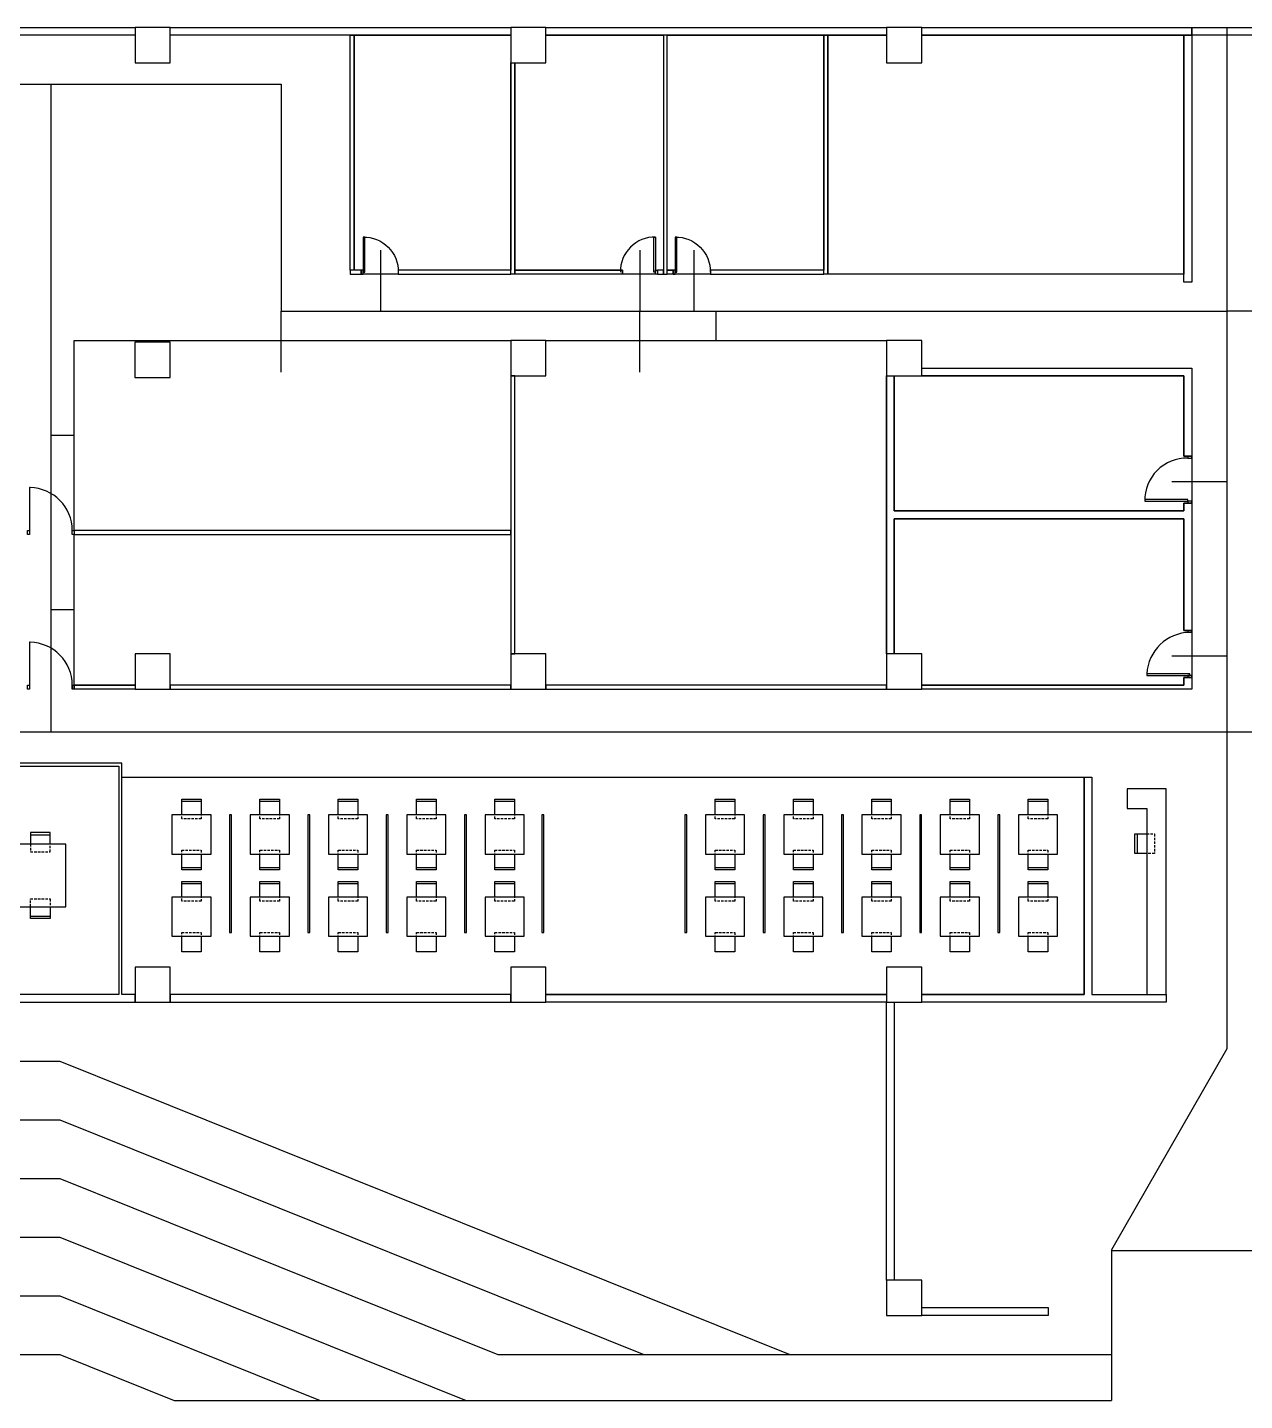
# Model space of a CAD drawing. Header units: centimetres. Extents: x -586 to 10005, y 1793 to 5385.
# Drawn here: x 2020 to 5130, y 1793 to 5300 of the extents above; entities that cross this region are included whole.
import ezdxf

# ---------------------------------------------------------------- set-up
doc = ezdxf.new("R2010")
doc.units = ezdxf.units.CM
doc.header["$MEASUREMENT"] = 0
doc.linetypes.add('DASHED2', pattern=[9.525, 6.35, -3.175])
for name, color, linetype in [('Doors', 4, 'Continuous'), ('Furnitures', 7, 'Continuous'), ('Meeting rooms', 1, 'Continuous'), ('Offices', 50, 'Continuous'), ('Path', 3, 'Continuous'), ('Walls', 6, 'Continuous')]:
    doc.layers.add(name, color=color, linetype=linetype)

# ---------------------------------------------------------------- blocks, each defined once
blk = doc.blocks.new('A$Ceb85731e')
at = {"layer": 'Doors'}
for points in [[(0, 5), (10, 5), (10, 0), (0, 0)], [(4.7, 9.4), (94.7, 9.4), (94.7, 5), (4.7, 5)]]:
    blk.add_lwpolyline(points, close=True, dxfattribs=at)
blk.add_arc((6.9, 7.2), 87.8, 358.5646, 91.4354, dxfattribs=at)

msp = doc.modelspace()

# ---------------------------------------------------------------- linework, layer by layer
at = {"layer": 'Doors'}
for points in [[(4984.5, 4199.8), (4994.5, 4199.8), (4994.5, 4204.8), (4984.5, 4204.8)], [(2024.5, 4015), (2026, 4015), (2026, 4124.4), (2024.5, 4124.4)], [(4874.5, 4089.8), (4984.5, 4089.8), (4984.5, 4094.2), (4874.5, 4094.2)], [(4984.5, 4084.8), (4994.5, 4084.8), (4994.5, 4089.8), (4984.5, 4089.8)], [(2024.5, 4015), (2024.5, 4004.8), (2019.5, 4004.8), (2019.5, 4015)], [(2139.1, 4015), (2139.1, 4004.8), (2134.1, 4004.8), (2134.1, 4015)], [(4984.5, 3754.8), (4994.5, 3754.8), (4994.5, 3759.8), (4984.5, 3759.8)], [(2024.5, 3620), (2026, 3620), (2026, 3729.4), (2024.5, 3729.4)], [(4879.5, 3644.8), (4989.5, 3644.8), (4989.5, 3649.2), (4879.5, 3649.2)], [(2139.1, 3620), (2139.1, 3609.8), (2134.1, 3609.8), (2134.1, 3620)], [(4984.5, 3639.8), (4994.5, 3639.8), (4994.5, 3644.8), (4984.5, 3644.8)]]:
    msp.add_lwpolyline(points, close=True, dxfattribs=at)
for points in [[(2019.5, 3609.8), (2019.5, 3620)], [(2024.5, 3609.8), (2019.5, 3609.8), (2019.5, 3619.8), (2024.5, 3619.8)], [(2024.5, 3620), (2024.5, 3609.8)], [(2134.1, 3619.8), (2134.1, 3620)], [(2134.1, 3619.8), (2134.1, 3609.8)], [(2139.1, 3620), (2139.1, 3609.8)]]:
    msp.add_lwpolyline(points, dxfattribs=at)
for centre, radius, start, end in [((4982.3, 4092), 107.8, 88.8309, 181.1691), ((2024.5, 4014.8), 109.6, 0, 89.1997), ((4991.8, 3642.5), 112.3, 91.1538, 176.6044), ((2024.5, 3619.8), 109.6, 0, 89.1997)]:
    msp.add_arc(centre, radius, start, end, dxfattribs=at)
at = {"layer": 'Furnitures'}
for points in [[(4929.5, 3354.8), (4829.5, 3354.8), (4829.5, 3304.8), (4879.5, 3304.8), (4879.5, 2829.8), (4929.5, 2829.8)], [(2541.2, 2988.4), (2541.2, 3288.4), (2536.2, 3288.4), (2536.2, 2988.4)], [(2741.2, 2988.4), (2741.2, 3288.4), (2736.2, 3288.4), (2736.2, 2988.4)], [(2941.2, 2988.4), (2941.2, 3288.4), (2936.2, 3288.4), (2936.2, 2988.4)], [(3141.2, 2988.4), (3141.2, 3288.4), (3136.2, 3288.4), (3136.2, 2988.4)], [(3338.7, 2988.4), (3338.7, 3288.4), (3333.7, 3288.4), (3333.7, 2988.4)], [(3704.4, 2988.4), (3704.4, 3288.4), (3699.4, 3288.4), (3699.4, 2988.4)], [(3904.4, 2988.4), (3904.4, 3288.4), (3899.4, 3288.4), (3899.4, 2988.4)], [(4104.4, 2988.4), (4104.4, 3288.4), (4099.4, 3288.4), (4099.4, 2988.4)], [(4304.4, 2988.4), (4304.4, 3288.4), (4299.4, 3288.4), (4299.4, 2988.4)], [(4504.4, 2988.4), (4504.4, 3288.4), (4499.4, 3288.4), (4499.4, 2988.4)], [(1517.2, 3213.7), (1517.2, 3053.7), (2117.2, 3053.7), (2117.2, 3213.7)]]:
    msp.add_lwpolyline(points, close=True, dxfattribs=at)
at = {"layer": 'Furnitures', "linetype": 'ByBlock'}
for points in [[(2413.7, 3293), (2413.7, 3328.4), (2463.7, 3328.4), (2463.7, 3293)], [(2463.7, 3322.6), (2413.7, 3322.6)], [(2613.7, 3293), (2613.7, 3328.4), (2663.7, 3328.4), (2663.7, 3293)], [(2663.7, 3322.6), (2613.7, 3322.6)], [(2813.7, 3293), (2813.7, 3328.4), (2863.7, 3328.4), (2863.7, 3293)], [(2863.7, 3322.6), (2813.7, 3322.6)], [(3013.7, 3293), (3013.7, 3328.4), (3063.7, 3328.4), (3063.7, 3293)], [(3063.7, 3322.6), (3013.7, 3322.6)], [(3213.7, 3293), (3213.7, 3328.4), (3263.7, 3328.4), (3263.7, 3293)], [(3263.7, 3322.6), (3213.7, 3322.6)], [(3776.9, 3293), (3776.9, 3328.4), (3826.9, 3328.4), (3826.9, 3293)], [(3826.9, 3322.6), (3776.9, 3322.6)], [(3976.9, 3293), (3976.9, 3328.4), (4026.9, 3328.4), (4026.9, 3293)], [(4026.9, 3322.6), (3976.9, 3322.6)], [(4176.9, 3293), (4176.9, 3328.4), (4226.9, 3328.4), (4226.9, 3293)], [(4226.9, 3322.6), (4176.9, 3322.6)], [(4376.9, 3293), (4376.9, 3328.4), (4426.9, 3328.4), (4426.9, 3293)], [(4426.9, 3322.6), (4376.9, 3322.6)], [(4576.9, 3293), (4576.9, 3328.4), (4626.9, 3328.4), (4626.9, 3293)], [(4626.9, 3322.6), (4576.9, 3322.6)], [(2077.2, 3213.7), (2077.2, 3243.7), (2027.2, 3243.7), (2027.2, 3213.7)], [(2027.2, 3237.8), (2077.2, 3237.8)], [(4879.5, 3189.8), (4849.5, 3189.8), (4849.5, 3239.8), (4879.5, 3239.8)], [(4855.3, 3239.8), (4855.3, 3189.8)], [(2463.7, 3183.9), (2463.7, 3148.4), (2413.7, 3148.4), (2413.7, 3183.9)], [(2663.7, 3183.9), (2663.7, 3148.4), (2613.7, 3148.4), (2613.7, 3183.9)], [(2863.7, 3183.9), (2863.7, 3148.4), (2813.7, 3148.4), (2813.7, 3183.9)], [(3063.7, 3183.9), (3063.7, 3148.4), (3013.7, 3148.4), (3013.7, 3183.9)], [(3263.7, 3183.9), (3263.7, 3148.4), (3213.7, 3148.4), (3213.7, 3183.9)], [(3826.9, 3183.9), (3826.9, 3148.4), (3776.9, 3148.4), (3776.9, 3183.9)], [(4026.9, 3183.9), (4026.9, 3148.4), (3976.9, 3148.4), (3976.9, 3183.9)], [(4226.9, 3183.9), (4226.9, 3148.4), (4176.9, 3148.4), (4176.9, 3183.9)], [(4426.9, 3183.9), (4426.9, 3148.4), (4376.9, 3148.4), (4376.9, 3183.9)], [(4626.9, 3183.9), (4626.9, 3148.4), (4576.9, 3148.4), (4576.9, 3183.9)], [(2413.7, 3154.2), (2463.7, 3154.2)], [(2613.7, 3154.2), (2663.7, 3154.2)], [(2813.7, 3154.2), (2863.7, 3154.2)], [(3013.7, 3154.2), (3063.7, 3154.2)], [(3213.7, 3154.2), (3263.7, 3154.2)], [(3776.9, 3154.2), (3826.9, 3154.2)], [(3976.9, 3154.2), (4026.9, 3154.2)], [(4176.9, 3154.2), (4226.9, 3154.2)], [(4376.9, 3154.2), (4426.9, 3154.2)], [(4576.9, 3154.2), (4626.9, 3154.2)], [(2413.7, 3083), (2413.7, 3118.4), (2463.7, 3118.4), (2463.7, 3083)], [(2463.7, 3112.6), (2413.7, 3112.6)], [(2613.7, 3083), (2613.7, 3118.4), (2663.7, 3118.4), (2663.7, 3083)], [(2663.7, 3112.6), (2613.7, 3112.6)], [(2813.7, 3083), (2813.7, 3118.4), (2863.7, 3118.4), (2863.7, 3083)], [(2863.7, 3112.6), (2813.7, 3112.6)], [(3013.7, 3083), (3013.7, 3118.4), (3063.7, 3118.4), (3063.7, 3083)], [(3063.7, 3112.6), (3013.7, 3112.6)], [(3213.7, 3083), (3213.7, 3118.4), (3263.7, 3118.4), (3263.7, 3083)], [(3263.7, 3112.6), (3213.7, 3112.6)], [(3776.9, 3083), (3776.9, 3118.4), (3826.9, 3118.4), (3826.9, 3083)], [(3826.9, 3112.6), (3776.9, 3112.6)], [(3976.9, 3083), (3976.9, 3118.4), (4026.9, 3118.4), (4026.9, 3083)], [(4026.9, 3112.6), (3976.9, 3112.6)], [(4176.9, 3083), (4176.9, 3118.4), (4226.9, 3118.4), (4226.9, 3083)], [(4226.9, 3112.6), (4176.9, 3112.6)], [(4376.9, 3083), (4376.9, 3118.4), (4426.9, 3118.4), (4426.9, 3083)], [(4426.9, 3112.6), (4376.9, 3112.6)], [(4576.9, 3083), (4576.9, 3118.4), (4626.9, 3118.4), (4626.9, 3083)], [(4626.9, 3112.6), (4576.9, 3112.6)], [(2077.2, 3053.7), (2077.2, 3023.7), (2027.2, 3023.7), (2027.2, 3053.7)], [(2027.2, 3029.5), (2077.2, 3029.5)], [(2463.7, 2973.9), (2463.7, 2938.4), (2413.7, 2938.4), (2413.7, 2973.9)], [(2663.7, 2973.9), (2663.7, 2938.4), (2613.7, 2938.4), (2613.7, 2973.9)], [(2863.7, 2973.9), (2863.7, 2938.4), (2813.7, 2938.4), (2813.7, 2973.9)], [(3063.7, 2973.9), (3063.7, 2938.4), (3013.7, 2938.4), (3013.7, 2973.9)], [(3263.7, 2973.9), (3263.7, 2938.4), (3213.7, 2938.4), (3213.7, 2973.9)], [(3826.9, 2973.9), (3826.9, 2938.4), (3776.9, 2938.4), (3776.9, 2973.9)], [(4026.9, 2973.9), (4026.9, 2938.4), (3976.9, 2938.4), (3976.9, 2973.9)], [(4226.9, 2973.9), (4226.9, 2938.4), (4176.9, 2938.4), (4176.9, 2973.9)], [(4426.9, 2973.9), (4426.9, 2938.4), (4376.9, 2938.4), (4376.9, 2973.9)], [(4626.9, 2973.9), (4626.9, 2938.4), (4576.9, 2938.4), (4576.9, 2973.9)]]:
    msp.add_lwpolyline(points, dxfattribs=at)
for points in [[(2388.7, 3188.4), (2488.7, 3188.4), (2488.7, 3288.4), (2388.7, 3288.4)], [(2588.7, 3188.4), (2688.7, 3188.4), (2688.7, 3288.4), (2588.7, 3288.4)], [(2788.7, 3188.4), (2888.7, 3188.4), (2888.7, 3288.4), (2788.7, 3288.4)], [(2988.7, 3188.4), (3088.7, 3188.4), (3088.7, 3288.4), (2988.7, 3288.4)], [(3188.7, 3188.4), (3288.7, 3188.4), (3288.7, 3288.4), (3188.7, 3288.4)], [(3751.9, 3188.4), (3851.9, 3188.4), (3851.9, 3288.4), (3751.9, 3288.4)], [(3951.9, 3188.4), (4051.9, 3188.4), (4051.9, 3288.4), (3951.9, 3288.4)], [(4151.9, 3188.4), (4251.9, 3188.4), (4251.9, 3288.4), (4151.9, 3288.4)], [(4351.9, 3188.4), (4451.9, 3188.4), (4451.9, 3288.4), (4351.9, 3288.4)], [(4551.9, 3188.4), (4651.9, 3188.4), (4651.9, 3288.4), (4551.9, 3288.4)], [(2388.7, 2978.4), (2488.7, 2978.4), (2488.7, 3078.4), (2388.7, 3078.4)], [(2588.7, 2978.4), (2688.7, 2978.4), (2688.7, 3078.4), (2588.7, 3078.4)], [(2788.7, 2978.4), (2888.7, 2978.4), (2888.7, 3078.4), (2788.7, 3078.4)], [(2988.7, 2978.4), (3088.7, 2978.4), (3088.7, 3078.4), (2988.7, 3078.4)], [(3188.7, 2978.4), (3288.7, 2978.4), (3288.7, 3078.4), (3188.7, 3078.4)], [(3751.9, 2978.4), (3851.9, 2978.4), (3851.9, 3078.4), (3751.9, 3078.4)], [(3951.9, 2978.4), (4051.9, 2978.4), (4051.9, 3078.4), (3951.9, 3078.4)], [(4151.9, 2978.4), (4251.9, 2978.4), (4251.9, 3078.4), (4151.9, 3078.4)], [(4351.9, 2978.4), (4451.9, 2978.4), (4451.9, 3078.4), (4351.9, 3078.4)], [(4551.9, 2978.4), (4651.9, 2978.4), (4651.9, 3078.4), (4551.9, 3078.4)]]:
    msp.add_lwpolyline(points, close=True, dxfattribs=at)
at = {"layer": 'Furnitures', "linetype": 'DASHED2'}
for points in [[(2463.7, 3293), (2463.7, 3278.4), (2413.7, 3278.4), (2413.7, 3293)], [(2663.7, 3293), (2663.7, 3278.4), (2613.7, 3278.4), (2613.7, 3293)], [(2863.7, 3293), (2863.7, 3278.4), (2813.7, 3278.4), (2813.7, 3293)], [(3063.7, 3293), (3063.7, 3278.4), (3013.7, 3278.4), (3013.7, 3293)], [(3263.7, 3293), (3263.7, 3278.4), (3213.7, 3278.4), (3213.7, 3293)], [(3826.9, 3293), (3826.9, 3278.4), (3776.9, 3278.4), (3776.9, 3293)], [(4026.9, 3293), (4026.9, 3278.4), (3976.9, 3278.4), (3976.9, 3293)], [(4226.9, 3293), (4226.9, 3278.4), (4176.9, 3278.4), (4176.9, 3293)], [(4426.9, 3293), (4426.9, 3278.4), (4376.9, 3278.4), (4376.9, 3293)], [(4626.9, 3293), (4626.9, 3278.4), (4576.9, 3278.4), (4576.9, 3293)], [(4879.5, 3239.8), (4899.5, 3239.8), (4899.5, 3189.8), (4879.5, 3189.8)], [(2027.2, 3213.7), (2027.2, 3193.7), (2077.2, 3193.7), (2077.2, 3213.7)], [(2413.7, 3183.9), (2413.7, 3198.4), (2463.7, 3198.4), (2463.7, 3183.9)], [(2613.7, 3183.9), (2613.7, 3198.4), (2663.7, 3198.4), (2663.7, 3183.9)], [(2813.7, 3183.9), (2813.7, 3198.4), (2863.7, 3198.4), (2863.7, 3183.9)], [(3013.7, 3183.9), (3013.7, 3198.4), (3063.7, 3198.4), (3063.7, 3183.9)], [(3213.7, 3183.9), (3213.7, 3198.4), (3263.7, 3198.4), (3263.7, 3183.9)], [(3776.9, 3183.9), (3776.9, 3198.4), (3826.9, 3198.4), (3826.9, 3183.9)], [(3976.9, 3183.9), (3976.9, 3198.4), (4026.9, 3198.4), (4026.9, 3183.9)], [(4176.9, 3183.9), (4176.9, 3198.4), (4226.9, 3198.4), (4226.9, 3183.9)], [(4376.9, 3183.9), (4376.9, 3198.4), (4426.9, 3198.4), (4426.9, 3183.9)], [(4576.9, 3183.9), (4576.9, 3198.4), (4626.9, 3198.4), (4626.9, 3183.9)], [(2027.2, 3053.7), (2027.2, 3073.7), (2077.2, 3073.7), (2077.2, 3053.7)], [(2463.7, 3083), (2463.7, 3068.4), (2413.7, 3068.4), (2413.7, 3083)], [(2663.7, 3083), (2663.7, 3068.4), (2613.7, 3068.4), (2613.7, 3083)], [(2863.7, 3083), (2863.7, 3068.4), (2813.7, 3068.4), (2813.7, 3083)], [(3063.7, 3083), (3063.7, 3068.4), (3013.7, 3068.4), (3013.7, 3083)], [(3263.7, 3083), (3263.7, 3068.4), (3213.7, 3068.4), (3213.7, 3083)], [(3826.9, 3083), (3826.9, 3068.4), (3776.9, 3068.4), (3776.9, 3083)], [(4026.9, 3083), (4026.9, 3068.4), (3976.9, 3068.4), (3976.9, 3083)], [(4226.9, 3083), (4226.9, 3068.4), (4176.9, 3068.4), (4176.9, 3083)], [(4426.9, 3083), (4426.9, 3068.4), (4376.9, 3068.4), (4376.9, 3083)], [(4626.9, 3083), (4626.9, 3068.4), (4576.9, 3068.4), (4576.9, 3083)], [(2413.7, 2973.9), (2413.7, 2988.4), (2463.7, 2988.4), (2463.7, 2973.9)], [(2613.7, 2973.9), (2613.7, 2988.4), (2663.7, 2988.4), (2663.7, 2973.9)], [(2813.7, 2973.9), (2813.7, 2988.4), (2863.7, 2988.4), (2863.7, 2973.9)], [(3013.7, 2973.9), (3013.7, 2988.4), (3063.7, 2988.4), (3063.7, 2973.9)], [(3213.7, 2973.9), (3213.7, 2988.4), (3263.7, 2988.4), (3263.7, 2973.9)], [(3776.9, 2973.9), (3776.9, 2988.4), (3826.9, 2988.4), (3826.9, 2973.9)], [(3976.9, 2973.9), (3976.9, 2988.4), (4026.9, 2988.4), (4026.9, 2973.9)], [(4176.9, 2973.9), (4176.9, 2988.4), (4226.9, 2988.4), (4226.9, 2973.9)], [(4376.9, 2973.9), (4376.9, 2988.4), (4426.9, 2988.4), (4426.9, 2973.9)], [(4576.9, 2973.9), (4576.9, 2988.4), (4626.9, 2988.4), (4626.9, 2973.9)]]:
    msp.add_lwpolyline(points, dxfattribs=at)
at = {"layer": 'Meeting rooms'}
for points in [[(2253, 2955.1), (2253, 2911.9), (2253, 2829.8), (2226.2, 2829.8), (1487.1, 2829.8), (1487.1, 2912.3), (1379.5, 2912.3), (1379.5, 3411.8), (1593.4, 3411.8), (1593.4, 3421.8), (1773.8, 3420.8), (1773.8, 3412.8), (2253, 3412.8)], [(4719.5, 2829.8), (4304.5, 2829.8), (4304.5, 2899.8), (4214.5, 2899.8), (4214.5, 2829.8), (4099.5, 2829.8), (3459.5, 2829.8), (3344.5, 2829.8), (3344.5, 2899.8), (3254.5, 2899.8), (3254.5, 2829.8), (2384.5, 2829.8), (2384.5, 2899.8), (2294.5, 2899.8), (2294.5, 2829.8), (2261, 2829.8), (2261, 3384.8), (4214.5, 3384.8), (4719.5, 3384.8)]]:
    msp.add_lwpolyline(points, close=True, dxfattribs=at)
at = {"layer": 'Offices', "color": 4}
for points in [[(2967, 4679.8), (2967, 4669.8), (2872, 4669.8), (2872, 4679.8), (2854.5, 4679.8), (2854.5, 5279.8), (3254.5, 5279.8), (3254.5, 5209.8), (3254.5, 4679.8)], [(3644.5, 4679.8), (3629.6, 4679.8), (3629.6, 4669.8), (3539.6, 4669.8), (3539.6, 4679.8), (3264.5, 4679.8), (3264.5, 5209.8), (3344.5, 5209.8), (3344.5, 5279.8), (3644.5, 5279.8)], [(4054.5, 4679.8), (3764.5, 4679.9), (3764.5, 4669.8), (3669.4, 4669.8), (3669.4, 4679.8), (3654.5, 4679.8), (3654.5, 5279.8), (4054.5, 5279.8)], [(4974.5, 4669.8), (4064.5, 4669.8), (4064.5, 5279.8), (4214.5, 5279.8), (4214.5, 5209.8), (4304.5, 5209.8), (4304.5, 5279.8), (4974.5, 5279.8)]]:
    msp.add_lwpolyline(points, close=True, dxfattribs=at)
at = {"layer": 'Offices', "color": 11, "true_color": 0xf27172}
for points in [[(2139.1, 4014.8), (2139.1, 4499.8), (3254.5, 4499.8), (3254.5, 4409.8), (3254.5, 4014.9)], [(3254.5, 3699.8), (3254.5, 3699.8), (3254.5, 3619.8), (2384.5, 3619.8), (2384.5, 3699.8), (2294.5, 3699.8), (2294.5, 3620), (2139.1, 3620), (2139.1, 4004.8), (3254.5, 4004.9)]]:
    msp.add_lwpolyline(points, close=True, dxfattribs=at)
at = {"layer": 'Offices', "color": 6}
for points in [[(4214.5, 3699.8), (4214.5, 3699.8), (4214.5, 3699.8), (4214.5, 3619.8), (3344.5, 3619.8), (3344.5, 3699.8), (3264.5, 3699.8), (3264.5, 4409.8), (3344.5, 4409.8), (3344.5, 4499.8), (4214.5, 4499.8), (4214.5, 4409.8)], [(4994.5, 4084.8), (4974.5, 4084.8), (4974.5, 4064.8), (4234.5, 4064.8), (4234.5, 4409.8), (4304.5, 4409.8), (4974.5, 4409.8), (4974.5, 4204.8), (4994.5, 4204.8)], [(4974.5, 3759.8), (4994.5, 3759.8), (4994.5, 3639.8), (4974.5, 3639.8), (4974.5, 3619.8), (4304.5, 3619.8), (4304.5, 3699.8), (4234.5, 3699.8), (4234.5, 4044.8), (4974.5, 4044.8)]]:
    msp.add_lwpolyline(points, close=True, dxfattribs=at)
at = {"layer": 'Path'}
for p, q in [((5084.5, 5299.8), (5084.5, 2691.3)), ((304.5, 5154.9), (2667.9, 5154.9)), ((2079.3, 5154.9), (2079.3, 3499.8)), ((2667.9, 5154.9), (2667.9, 4575.1)), ((2922, 4730.8), (2922, 4575.1)), ((3584.6, 4730.8), (3584.6, 4575.1)), ((3722, 4730.8), (3722, 4575.1)), ((2667.9, 4575.1), (5084.5, 4575.1)), ((2667.9, 4419.3), (2667.9, 4575.1)), ((3584.6, 4419.3), (3584.6, 4575.1)), ((3779.5, 4499.8), (3779.5, 4575.1)), ((5733.5, 4575.1), (5084.5, 4575.1)), ((2139.1, 4257.3), (2079.3, 4257.3)), ((5084.5, 4139.2), (4944, 4139.2)), ((2139.1, 3812.4), (2079.3, 3812.4)), ((5084.5, 3694.2), (4944, 3694.2)), ((6445, 3499.8), (73.8, 3499.8)), ((5084.5, 2691.3), (4789.5, 2177.4)), ((1521.8, 2659.8), (2102.5, 2659.8)), ((2102.5, 2659.8), (3967.9, 1909.8)), ((1521.8, 2509.8), (2102.5, 2509.8)), ((2102.5, 2509.8), (3594.8, 1909.8)), ((1521.8, 2359.8), (2102.5, 2359.8)), ((2102.5, 2359.8), (3221.7, 1909.8)), ((1521.8, 2209.8), (2102.5, 2209.8)), ((2102.5, 2209.8), (3140.2, 1792.6)), ((4789.5, 2177.4), (4789.5, 1792.6)), ((9857, 2174.8), (4789.5, 2174.8)), ((1521.8, 2059.8), (2102.5, 2059.8)), ((2102.5, 2059.8), (2767.1, 1792.6)), ((1521.8, 1909.8), (2102.5, 1909.8)), ((2102.5, 1909.8), (2394, 1792.6)), ((3221.7, 1909.8), (4789.5, 1909.8)), ((2394, 1792.6), (4789.5, 1792.6))]:
    msp.add_line(p, q, dxfattribs=at)
at = {"layer": 'Walls'}
for points in [[(1424.5, 5299.8), (2294.5, 5299.8), (2294.5, 5279.8), (1424.5, 5279.8)], [(2384.5, 5299.8), (2294.5, 5299.8), (2294.5, 5209.8), (2384.5, 5209.8)], [(2384.5, 5299.8), (3254.5, 5299.8), (3254.5, 5279.8), (2384.5, 5279.8)], [(3344.5, 5299.8), (3254.5, 5299.8), (3254.5, 5209.8), (3344.5, 5209.8)], [(3344.5, 5299.8), (4214.5, 5299.8), (4214.5, 5279.8), (3344.5, 5279.8)], [(4304.5, 5299.8), (4214.5, 5299.8), (4214.5, 5209.8), (4304.5, 5209.8)], [(4304.5, 5299.8), (4994.5, 5299.8), (4994.5, 5279.8), (4304.5, 5279.8)], [(4994.5, 5299.8), (5174.5, 5299.8), (5174.5, 5279.8), (4994.5, 5279.8)], [(2854.5, 4679.8), (2844.5, 4679.8), (2844.5, 5279.8), (2854.5, 5279.8)], [(3654.5, 5279.8), (3644.5, 5279.8), (3644.5, 4669.8), (3654.5, 4669.8)], [(4064.5, 4669.8), (4054.5, 4669.8), (4054.5, 5279.8), (4064.5, 5279.8)], [(4994.5, 4648.8), (4974.5, 4648.8), (4974.5, 5279.8), (4994.5, 5279.8)], [(3254.5, 5209.8), (3264.5, 5209.8), (3264.5, 4669.8), (3254.5, 4669.8)], [(2872, 4679.8), (2844.5, 4679.8), (2844.5, 4669.8), (2872, 4669.8)], [(3254.5, 4679.8), (2967, 4679.8), (2967, 4669.8), (3254.5, 4669.8)], [(3539.6, 4669.8), (3264.5, 4669.8), (3264.5, 4679.8), (3539.6, 4679.8)], [(3629.6, 4669.8), (3644.5, 4669.8), (3644.5, 4679.8), (3629.6, 4679.8)], [(3669.4, 4669.8), (3654.5, 4669.8), (3654.5, 4679.8), (3669.4, 4679.8)], [(3764.5, 4669.9), (4054.5, 4669.8), (4054.5, 4679.8), (3764.5, 4679.9)], [(2384.1, 4496.1), (2294.1, 4496.1), (2294.1, 4406.1), (2384.1, 4406.1)], [(3344.5, 4499.8), (3254.5, 4499.8), (3254.5, 4409.8), (3344.5, 4409.8)], [(4304.5, 4499.8), (4214.5, 4499.8), (4214.5, 4409.8), (4304.5, 4409.8)], [(4994.5, 4204.8), (4974.5, 4204.8), (4974.5, 4409.8), (4304.5, 4409.8), (4304.5, 4429.8), (4974.5, 4429.8), (4994.5, 4429.8)], [(3264.5, 4409.8), (3254.5, 4409.8), (3254.5, 3699.8), (3264.5, 3699.8)], [(4214.5, 3699.8), (4214.5, 4409.8), (4234.5, 4409.8), (4234.5, 4064.8), (4974.5, 4064.8), (4974.5, 4084.8), (4994.5, 4084.8), (4994.5, 3759.8), (4974.5, 3759.8), (4974.5, 4044.8), (4234.5, 4044.8), (4234.5, 3699.8)], [(3254.5, 4014.9), (2139.1, 4014.8), (2139.1, 4004.8), (3254.5, 4004.9)], [(2384.5, 3699.8), (2294.5, 3699.8), (2294.5, 3609.8), (2384.5, 3609.8)], [(3344.5, 3699.8), (3254.5, 3699.8), (3254.5, 3609.8), (3344.5, 3609.8)], [(4304.5, 3699.8), (4214.5, 3699.8), (4214.5, 3609.8), (4304.5, 3609.8)], [(2139.1, 3620), (2294.5, 3620), (2294.5, 3609.8), (2139.1, 3609.8)], [(3254.5, 3619.8), (2384.5, 3619.8), (2384.5, 3609.8), (3254.5, 3609.9)], [(4214.5, 3619.8), (3344.5, 3619.8), (3344.5, 3609.8), (4214.5, 3609.8)], [(4974.5, 3639.8), (4994.5, 3639.8), (4994.5, 3609.8), (4304.5, 3609.8), (4304.5, 3619.8), (4974.5, 3619.8)], [(2294.5, 2829.8), (2261, 2829.8), (2261, 3420.8), (1773.8, 3420.8), (1773.8, 3412.8), (2253, 3412.8), (2253, 2829.8), (1424.5, 2829.8), (1424.5, 2809.8), (2294.5, 2809.8)], [(4929.5, 2809.8), (4304.5, 2809.8), (4304.5, 2829.8), (4719.5, 2829.8), (4719.5, 3384.8), (4739.5, 3384.8), (4739.5, 2829.8), (4929.5, 2829.8)], [(2384.5, 2899.8), (2294.5, 2899.8), (2294.5, 2809.8), (2384.5, 2809.8)], [(3344.5, 2899.8), (3254.5, 2899.8), (3254.5, 2809.8), (3344.5, 2809.8)], [(4304.5, 2899.8), (4214.5, 2899.8), (4214.5, 2809.8), (4304.5, 2809.8)], [(3254.5, 2829.8), (2384.5, 2829.8), (2384.5, 2809.8), (3254.5, 2809.8)], [(3344.5, 2829.8), (3459.5, 2829.8), (4099.5, 2829.8), (4214.5, 2829.8), (4214.5, 2809.8), (3344.5, 2809.8)], [(4214.5, 2809.8), (4234.5, 2809.8), (4234.5, 2099.8), (4214.5, 2099.8)], [(4304.5, 2099.8), (4214.5, 2099.8), (4214.5, 2009.8), (4304.5, 2009.8)], [(4304.5, 2009.8), (4304.5, 2029.8), (4628.1, 2029.8), (4628.1, 2009.8)]]:
    msp.add_lwpolyline(points, close=True, dxfattribs=at)

# ---------------------------------------------------------------- block references
at = {"layer": 'Doors', "xscale": -1, "rotation": 270}
for p in [(2872, 4669.8), (3669.4, 4669.8)]:
    msp.add_blockref('A$Ceb85731e', p, dxfattribs=at)
at = {"layer": 'Doors', "rotation": 90}
msp.add_blockref('A$Ceb85731e', (3629.6, 4669.8), dxfattribs=at)

doc.saveas('drawing.dxf')
